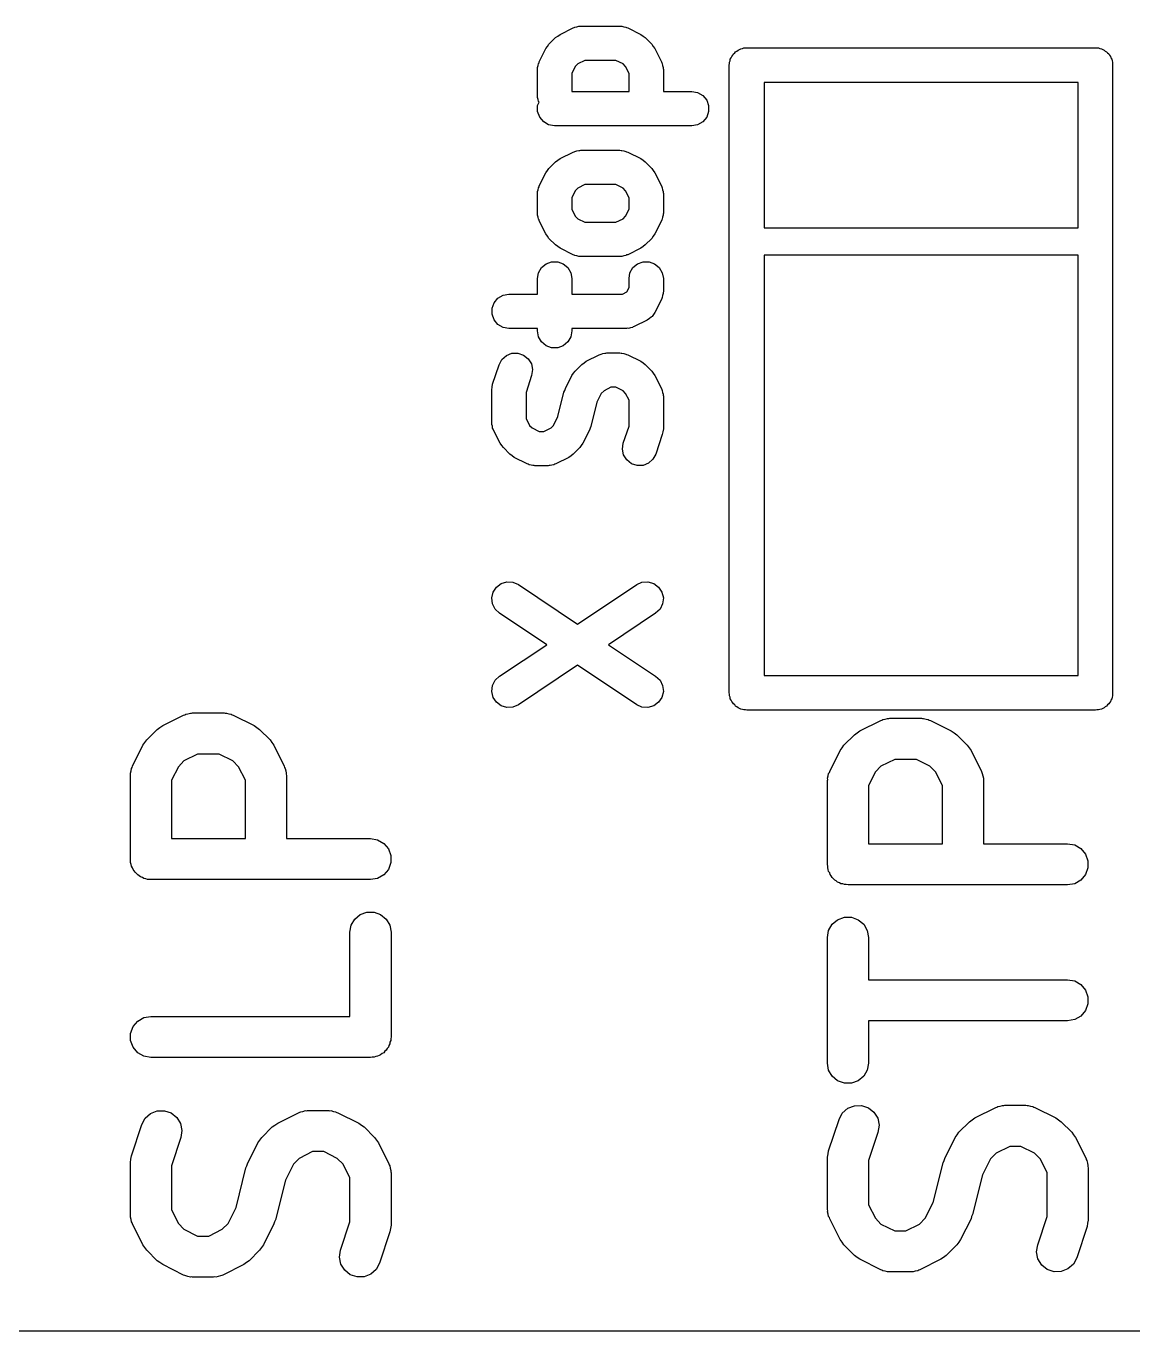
# Model space of a CAD drawing. Extents: x 10 to 287, y -200 to -10.
# Drawn here: x 100.117 to 104.15, y -89.573 to -84.821 of the extents above; entities that cross this region are included whole.
import ezdxf

# ---------------------------------------------------------------- set-up
doc = ezdxf.new("R2010")
doc.units = 0
doc.header["$MEASUREMENT"] = 0
doc.layers.add('BLACK', color=7, linetype='CONTINUOUS')

msp = doc.modelspace()

# ---------------------------------------------------------------- linework, layer by layer
at = {"layer": 'Black'}
for p, q in [((102.063, -84.8512), (102.11, -84.8274)), ((102.11, -84.8274), (102.114, -84.8264)), ((102.114, -84.8264), (102.117, -84.8246)), ((102.117, -84.8246), (102.124, -84.8233)), ((102.124, -84.8233), (102.131, -84.8212)), ((102.131, -84.8212), (102.135, -84.8215)), ((102.135, -84.8215), (102.138, -84.8208)), ((102.138, -84.8208), (102.281, -84.8208)), ((102.281, -84.8208), (102.285, -84.8215)), ((102.285, -84.8215), (102.288, -84.8212)), ((102.288, -84.8212), (102.295, -84.8233)), ((102.295, -84.8233), (102.302, -84.8246)), ((102.302, -84.8246), (102.305, -84.8264)), ((102.305, -84.8264), (102.309, -84.8274)), ((102.309, -84.8274), (102.357, -84.8512)), ((102.022, -84.8868), (102.046, -84.8629)), ((102.046, -84.8629), (102.054, -84.8572)), ((102.054, -84.8572), (102.063, -84.8512)), ((102.357, -84.8512), (102.365, -84.8572)), ((102.365, -84.8572), (102.373, -84.8629)), ((102.373, -84.8629), (102.397, -84.8868)), ((101.987, -84.9506), (102.011, -84.903)), ((102.011, -84.903), (102.017, -84.895)), ((102.017, -84.895), (102.022, -84.8868)), ((102.397, -84.8868), (102.402, -84.895)), ((102.402, -84.895), (102.408, -84.903)), ((102.408, -84.903), (102.432, -84.9506)), ((102.692, -84.927), (102.694, -84.9222)), ((102.694, -84.9222), (102.699, -84.9186)), ((102.699, -84.9186), (102.702, -84.9144)), ((102.702, -84.9144), (102.707, -84.9116)), ((102.707, -84.9116), (102.711, -84.908)), ((102.711, -84.908), (102.716, -84.9061)), ((102.716, -84.9061), (102.721, -84.9033)), ((102.721, -84.9033), (102.727, -84.9024)), ((102.727, -84.9024), (102.732, -84.9005)), ((102.732, -84.9005), (102.738, -84.9005)), ((102.738, -84.9005), (102.743, -84.8995)), ((102.743, -84.8995), (104.013, -84.8995)), ((104.013, -84.8995), (104.018, -84.9005)), ((104.018, -84.9005), (104.024, -84.9005)), ((104.024, -84.9005), (104.029, -84.9024)), ((104.029, -84.9024), (104.035, -84.9033)), ((104.035, -84.9033), (104.04, -84.9061)), ((104.04, -84.9061), (104.045, -84.908)), ((104.045, -84.908), (104.049, -84.9116)), ((104.049, -84.9116), (104.054, -84.9144)), ((104.054, -84.9144), (104.057, -84.9186)), ((104.057, -84.9186), (104.062, -84.9222)), ((104.062, -84.9222), (104.064, -84.927)), ((101.981, -84.9714), (101.983, -84.9644)), ((101.983, -84.9644), (101.984, -84.9572)), ((101.984, -84.9572), (101.986, -84.9541)), ((101.986, -84.9541), (101.987, -84.9506)), ((102.118, -84.968), (102.105, -84.9933)), ((102.127, -84.9585), (102.118, -84.968)), ((102.153, -84.9458), (102.127, -84.9585)), ((102.266, -84.9458), (102.153, -84.9458)), ((102.292, -84.9585), (102.266, -84.9458)), ((102.301, -84.968), (102.292, -84.9585)), ((102.314, -84.9933), (102.301, -84.968)), ((102.432, -84.9506), (102.433, -84.9541)), ((102.433, -84.9541), (102.435, -84.9572)), ((102.435, -84.9572), (102.436, -84.9644)), ((102.436, -84.9644), (102.438, -84.9714)), ((102.679, -84.963), (102.68, -84.9575)), ((102.679, -87.249), (102.679, -84.963)), ((102.68, -84.952), (102.682, -84.9468)), ((102.68, -84.9575), (102.68, -84.952)), ((102.682, -84.9468), (102.683, -84.9413)), ((102.683, -84.9413), (102.686, -84.9365)), ((102.686, -84.9365), (102.688, -84.9312)), ((102.688, -84.9312), (102.692, -84.927)), ((104.064, -84.927), (104.068, -84.9312)), ((104.068, -84.9312), (104.07, -84.9365)), ((104.07, -84.9365), (104.073, -84.9413)), ((104.073, -84.9413), (104.074, -84.9468)), ((104.074, -84.9468), (104.076, -84.952)), ((104.076, -84.952), (104.076, -84.9575)), ((104.076, -84.9575), (104.076, -84.963)), ((104.076, -84.963), (104.076, -87.249)), ((101.98, -84.9786), (101.981, -84.975)), ((101.98, -85.0738), (101.98, -84.9786)), ((101.981, -84.975), (101.981, -84.9714)), ((102.105, -84.9933), (102.105, -85.0589)), ((102.314, -85.0589), (102.314, -84.9933)), ((102.438, -84.9714), (102.438, -84.975)), ((102.438, -84.975), (102.439, -84.9786)), ((102.439, -84.9786), (102.439, -85.0589)), ((102.105, -85.0589), (102.314, -85.0589)), ((102.439, -85.0589), (102.543, -85.0589)), ((102.543, -85.0589), (102.564, -85.0627)), ((102.564, -85.0627), (102.583, -85.0736)), ((102.806, -85.0265), (102.806, -85.5561)), ((103.95, -85.0265), (102.806, -85.0265)), ((103.95, -85.5561), (103.95, -85.0265)), ((101.981, -85.0774), (101.98, -85.0738)), ((101.981, -85.081), (101.981, -85.0774)), ((101.983, -85.088), (101.981, -85.081)), ((101.981, -85.1106), (101.986, -85.0981)), ((101.981, -85.1323), (101.981, -85.1106)), ((101.984, -85.0952), (101.983, -85.088)), ((101.986, -85.0981), (101.984, -85.0952)), ((102.583, -85.0736), (102.597, -85.0902)), ((102.597, -85.0902), (102.604, -85.1106)), ((102.604, -85.1106), (102.604, -85.1323)), ((101.989, -85.1527), (101.981, -85.1323)), ((102.003, -85.1693), (101.989, -85.1527)), ((102.597, -85.1527), (102.583, -85.1693)), ((102.604, -85.1323), (102.597, -85.1527)), ((102.021, -85.1802), (102.003, -85.1693)), ((102.043, -85.1839), (102.021, -85.1802)), ((102.543, -85.1839), (102.043, -85.1839)), ((102.564, -85.1802), (102.543, -85.1839)), ((102.583, -85.1693), (102.564, -85.1802)), ((102.054, -85.3096), (102.063, -85.3036)), ((102.063, -85.3036), (102.11, -85.2798)), ((102.11, -85.2798), (102.114, -85.2788)), ((102.114, -85.2788), (102.117, -85.277)), ((102.117, -85.277), (102.124, -85.2757)), ((102.124, -85.2757), (102.131, -85.2736)), ((102.131, -85.2736), (102.135, -85.2738)), ((102.135, -85.2738), (102.138, -85.2732)), ((102.138, -85.2732), (102.281, -85.2732)), ((102.281, -85.2732), (102.285, -85.2738)), ((102.285, -85.2738), (102.288, -85.2736)), ((102.288, -85.2736), (102.295, -85.2757)), ((102.295, -85.2757), (102.302, -85.277)), ((102.302, -85.277), (102.305, -85.2788)), ((102.305, -85.2788), (102.309, -85.2798)), ((102.309, -85.2798), (102.357, -85.3036)), ((102.357, -85.3036), (102.365, -85.3096)), ((102.011, -85.3554), (102.017, -85.3473)), ((102.017, -85.3473), (102.022, -85.3391)), ((102.022, -85.3391), (102.046, -85.3153)), ((102.046, -85.3153), (102.054, -85.3096)), ((102.365, -85.3096), (102.373, -85.3153)), ((102.373, -85.3153), (102.397, -85.3391)), ((102.397, -85.3391), (102.402, -85.3473)), ((102.402, -85.3473), (102.408, -85.3554)), ((101.987, -85.403), (102.011, -85.3554)), ((102.153, -85.3982), (102.127, -85.4109)), ((102.266, -85.3982), (102.153, -85.3982)), ((102.292, -85.4109), (102.266, -85.3982)), ((102.408, -85.3554), (102.432, -85.403)), ((101.98, -85.431), (101.981, -85.4274)), ((101.98, -85.5024), (101.98, -85.431)), ((101.981, -85.4238), (101.983, -85.4168)), ((101.981, -85.4274), (101.981, -85.4238)), ((101.983, -85.4168), (101.984, -85.4096)), ((101.984, -85.4096), (101.986, -85.4065)), ((101.986, -85.4065), (101.987, -85.403)), ((102.118, -85.4204), (102.105, -85.4457)), ((102.105, -85.4457), (102.105, -85.4876)), ((102.127, -85.4109), (102.118, -85.4204)), ((102.301, -85.4204), (102.292, -85.4109)), ((102.314, -85.4457), (102.301, -85.4204)), ((102.314, -85.4876), (102.314, -85.4457)), ((102.432, -85.403), (102.433, -85.4065)), ((102.433, -85.4065), (102.435, -85.4096)), ((102.435, -85.4096), (102.436, -85.4168)), ((102.436, -85.4168), (102.438, -85.4238)), ((102.438, -85.4238), (102.438, -85.4274)), ((102.438, -85.4274), (102.439, -85.431)), ((102.439, -85.431), (102.439, -85.5024)), ((102.105, -85.4876), (102.118, -85.513)), ((102.301, -85.513), (102.314, -85.4876)), ((101.981, -85.5059), (101.98, -85.5024)), ((101.981, -85.5095), (101.981, -85.5059)), ((101.983, -85.5165), (101.981, -85.5095)), ((101.984, -85.5238), (101.983, -85.5165)), ((101.986, -85.5269), (101.984, -85.5238)), ((101.987, -85.5303), (101.986, -85.5269)), ((102.011, -85.578), (101.987, -85.5303)), ((102.118, -85.513), (102.127, -85.5224)), ((102.127, -85.5224), (102.153, -85.5351)), ((102.153, -85.5351), (102.266, -85.5351)), ((102.266, -85.5351), (102.292, -85.5224)), ((102.292, -85.5224), (102.301, -85.513)), ((102.432, -85.5303), (102.408, -85.578)), ((102.433, -85.5269), (102.432, -85.5303)), ((102.435, -85.5238), (102.433, -85.5269)), ((102.436, -85.5165), (102.435, -85.5238)), ((102.438, -85.5095), (102.436, -85.5165)), ((102.439, -85.5024), (102.438, -85.5059)), ((102.438, -85.5059), (102.438, -85.5095)), ((102.017, -85.586), (102.011, -85.578)), ((102.022, -85.5942), (102.017, -85.586)), ((102.402, -85.586), (102.397, -85.5942)), ((102.408, -85.578), (102.402, -85.586)), ((102.806, -85.5561), (103.95, -85.5561)), ((102.046, -85.618), (102.022, -85.5942)), ((102.054, -85.6237), (102.046, -85.618)), ((102.063, -85.6297), (102.054, -85.6237)), ((102.11, -85.6535), (102.063, -85.6297)), ((102.357, -85.6297), (102.309, -85.6535)), ((102.365, -85.6238), (102.357, -85.6297)), ((102.373, -85.618), (102.365, -85.6238)), ((102.397, -85.5942), (102.373, -85.618)), ((102.012, -85.6863), (102.032, -85.6789)), ((102.032, -85.6789), (102.054, -85.6789)), ((102.054, -85.6789), (102.074, -85.6863)), ((102.114, -85.6546), (102.11, -85.6535)), ((102.117, -85.6564), (102.114, -85.6546)), ((102.124, -85.6576), (102.117, -85.6564)), ((102.131, -85.6597), (102.124, -85.6576)), ((102.135, -85.6595), (102.131, -85.6597)), ((102.138, -85.6601), (102.135, -85.6595)), ((102.281, -85.6601), (102.138, -85.6601)), ((102.285, -85.6595), (102.281, -85.6601)), ((102.288, -85.6597), (102.285, -85.6595)), ((102.295, -85.6576), (102.288, -85.6597)), ((102.302, -85.6564), (102.295, -85.6576)), ((102.305, -85.6545), (102.302, -85.6564)), ((102.309, -85.6535), (102.305, -85.6545)), ((102.345, -85.6863), (102.365, -85.6789)), ((102.365, -85.6789), (102.387, -85.6789)), ((102.387, -85.6789), (102.407, -85.6863)), ((102.806, -85.6551), (102.806, -87.1855)), ((103.95, -85.6551), (102.806, -85.6551)), ((103.95, -87.1855), (103.95, -85.6551)), ((101.98, -85.7405), (101.984, -85.7191)), ((101.984, -85.7191), (101.995, -85.7003)), ((101.995, -85.7003), (102.012, -85.6863)), ((102.074, -85.6863), (102.091, -85.7003)), ((102.091, -85.7003), (102.102, -85.7191)), ((102.102, -85.7191), (102.105, -85.7405)), ((102.314, -85.7405), (102.317, -85.7191)), ((102.317, -85.7191), (102.328, -85.7003)), ((102.328, -85.7003), (102.345, -85.6863)), ((102.407, -85.6863), (102.424, -85.7003)), ((102.424, -85.7003), (102.435, -85.7191)), ((102.435, -85.7191), (102.439, -85.7405)), ((101.98, -85.797), (101.98, -85.7405)), ((102.105, -85.7405), (102.105, -85.797)), ((102.306, -85.7891), (102.314, -85.7733)), ((102.314, -85.7733), (102.314, -85.7405)), ((102.439, -85.7405), (102.439, -85.7881)), ((101.822, -85.8283), (101.836, -85.8116)), ((101.836, -85.8116), (101.855, -85.8008)), ((101.855, -85.8008), (101.876, -85.797)), ((101.876, -85.797), (101.98, -85.797)), ((102.105, -85.797), (102.29, -85.797)), ((102.29, -85.797), (102.306, -85.7891)), ((102.432, -85.816), (102.408, -85.8637)), ((102.433, -85.8126), (102.432, -85.816)), ((102.435, -85.8095), (102.433, -85.8126)), ((102.436, -85.8023), (102.435, -85.8095)), ((102.438, -85.7952), (102.436, -85.8023)), ((102.439, -85.7881), (102.438, -85.7916)), ((102.438, -85.7916), (102.438, -85.7952)), ((101.815, -85.8487), (101.822, -85.8283)), ((101.815, -85.8704), (101.815, -85.8487)), ((101.822, -85.8908), (101.815, -85.8704)), ((102.403, -85.871), (102.398, -85.8787)), ((102.408, -85.8637), (102.403, -85.871)), ((101.836, -85.9074), (101.822, -85.8908)), ((101.855, -85.9183), (101.836, -85.9074)), ((101.876, -85.922), (101.855, -85.9183)), ((102.308, -85.9214), (102.305, -85.922)), ((102.312, -85.9216), (102.308, -85.9214)), ((102.319, -85.9195), (102.312, -85.9216)), ((102.326, -85.9183), (102.319, -85.9195)), ((102.329, -85.9165), (102.326, -85.9183)), ((102.333, -85.9154), (102.329, -85.9165)), ((102.38, -85.8916), (102.333, -85.9154)), ((102.388, -85.8862), (102.38, -85.8916)), ((102.395, -85.8811), (102.388, -85.8862)), ((102.396, -85.8797), (102.395, -85.8811)), ((102.398, -85.8787), (102.396, -85.8797)), ((101.98, -85.922), (101.876, -85.922)), ((101.98, -85.931), (101.98, -85.922)), ((101.984, -85.9523), (101.98, -85.931)), ((101.995, -85.9711), (101.984, -85.9523)), ((102.102, -85.9523), (102.091, -85.9711)), ((102.105, -85.931), (102.102, -85.9523)), ((102.305, -85.922), (102.105, -85.922)), ((102.105, -85.922), (102.105, -85.931)), ((101.867, -86.0206), (101.887, -86.0126)), ((101.887, -86.0126), (101.909, -86.012)), ((101.909, -86.012), (101.93, -86.0189)), ((102.012, -85.9851), (101.995, -85.9711)), ((102.032, -85.9925), (102.012, -85.9851)), ((102.054, -85.9925), (102.032, -85.9925)), ((102.074, -85.9851), (102.054, -85.9925)), ((102.091, -85.9711), (102.074, -85.9851)), ((102.209, -86.0169), (102.212, -86.0151)), ((102.212, -86.0151), (102.219, -86.0138)), ((102.219, -86.0138), (102.226, -86.0117)), ((102.226, -86.0117), (102.23, -86.0119)), ((102.23, -86.0119), (102.233, -86.0113)), ((102.233, -86.0113), (102.281, -86.0113)), ((102.281, -86.0113), (102.285, -86.0119)), ((102.285, -86.0119), (102.288, -86.0117)), ((102.288, -86.0117), (102.295, -86.0138)), ((102.295, -86.0138), (102.302, -86.0151)), ((102.302, -86.0151), (102.305, -86.0169)), ((101.817, -86.1255), (101.841, -86.054)), ((101.841, -86.054), (101.851, -86.035)), ((101.851, -86.035), (101.867, -86.0206)), ((101.93, -86.0189), (101.947, -86.0323)), ((101.947, -86.0323), (101.958, -86.0508)), ((101.958, -86.0508), (101.962, -86.0721)), ((102.118, -86.0772), (102.142, -86.0534)), ((102.142, -86.0534), (102.15, -86.0477)), ((102.15, -86.0477), (102.158, -86.0417)), ((102.158, -86.0417), (102.205, -86.0179)), ((102.205, -86.0179), (102.209, -86.0169)), ((102.305, -86.0169), (102.309, -86.0179)), ((102.309, -86.0179), (102.357, -86.0417)), ((102.357, -86.0417), (102.365, -86.0477)), ((102.365, -86.0477), (102.373, -86.0534)), ((102.373, -86.0534), (102.397, -86.0772)), ((101.959, -86.0936), (101.939, -86.1554)), ((101.962, -86.0721), (101.959, -86.0936)), ((102.082, -86.1411), (102.106, -86.0935)), ((102.106, -86.0935), (102.112, -86.0854)), ((102.112, -86.0854), (102.118, -86.0772)), ((102.397, -86.0772), (102.402, -86.0854)), ((102.402, -86.0854), (102.408, -86.0935)), ((102.408, -86.0935), (102.432, -86.1411)), ((101.814, -86.1452), (101.815, -86.1354)), ((101.814, -86.2643), (101.814, -86.1452)), ((101.815, -86.1354), (101.817, -86.1255)), ((101.939, -86.1554), (101.939, -86.2495)), ((102.055, -86.2425), (102.077, -86.1539)), ((102.077, -86.1539), (102.08, -86.1476)), ((102.08, -86.1476), (102.082, -86.1411)), ((102.213, -86.1585), (102.197, -86.1909)), ((102.223, -86.149), (102.213, -86.1585)), ((102.248, -86.1363), (102.223, -86.149)), ((102.266, -86.1363), (102.248, -86.1363)), ((102.292, -86.149), (102.266, -86.1363)), ((102.301, -86.1585), (102.292, -86.149)), ((102.314, -86.1838), (102.301, -86.1585)), ((102.432, -86.1411), (102.433, -86.1446)), ((102.433, -86.1446), (102.435, -86.1477)), ((102.435, -86.1477), (102.436, -86.1549)), ((102.436, -86.1549), (102.438, -86.1619)), ((102.197, -86.1909), (102.175, -86.2794)), ((102.314, -86.278), (102.314, -86.1838)), ((102.438, -86.1619), (102.438, -86.1655)), ((102.438, -86.1655), (102.439, -86.169)), ((102.439, -86.169), (102.439, -86.2881)), ((101.939, -86.2495), (101.951, -86.2749)), ((102.039, -86.2749), (102.055, -86.2425)), ((101.814, -86.2678), (101.814, -86.2643)), ((101.814, -86.2714), (101.814, -86.2678)), ((101.816, -86.2784), (101.814, -86.2714)), ((101.817, -86.2857), (101.816, -86.2784)), ((101.819, -86.2888), (101.817, -86.2857)), ((101.82, -86.2922), (101.819, -86.2888)), ((101.844, -86.3399), (101.82, -86.2922)), ((101.951, -86.2749), (101.961, -86.2843)), ((101.961, -86.2843), (101.986, -86.297)), ((101.986, -86.297), (102.004, -86.297)), ((102.004, -86.297), (102.03, -86.2843)), ((102.03, -86.2843), (102.039, -86.2749)), ((102.17, -86.2922), (102.146, -86.3399)), ((102.172, -86.2857), (102.17, -86.2922)), ((102.175, -86.2794), (102.172, -86.2857)), ((102.293, -86.3398), (102.314, -86.278)), ((102.437, -86.298), (102.435, -86.3079)), ((102.439, -86.2881), (102.437, -86.298)), ((101.85, -86.3479), (101.844, -86.3399)), ((101.856, -86.3561), (101.85, -86.3479)), ((102.14, -86.3479), (102.135, -86.3561)), ((102.146, -86.3399), (102.14, -86.3479)), ((102.29, -86.3612), (102.293, -86.3398)), ((102.435, -86.3079), (102.412, -86.3793)), ((101.88, -86.3799), (101.856, -86.3561)), ((101.888, -86.3857), (101.88, -86.3799)), ((101.896, -86.3916), (101.888, -86.3857)), ((101.943, -86.4154), (101.896, -86.3916)), ((102.095, -86.3916), (102.047, -86.4154)), ((102.103, -86.3856), (102.095, -86.3916)), ((102.111, -86.3799), (102.103, -86.3856)), ((102.135, -86.3561), (102.111, -86.3799)), ((102.294, -86.3825), (102.29, -86.3612)), ((102.306, -86.401), (102.294, -86.3825)), ((102.412, -86.3793), (102.401, -86.3984)), ((101.947, -86.4165), (101.943, -86.4154)), ((101.95, -86.4183), (101.947, -86.4165)), ((101.957, -86.4195), (101.95, -86.4183)), ((101.964, -86.4216), (101.957, -86.4195)), ((101.968, -86.4214), (101.964, -86.4216)), ((101.971, -86.422), (101.968, -86.4214)), ((102.019, -86.422), (101.971, -86.422)), ((102.023, -86.4214), (102.019, -86.422)), ((102.026, -86.4216), (102.023, -86.4214)), ((102.033, -86.4195), (102.026, -86.4216)), ((102.04, -86.4183), (102.033, -86.4195)), ((102.044, -86.4165), (102.04, -86.4183)), ((102.047, -86.4154), (102.044, -86.4165)), ((102.323, -86.4145), (102.306, -86.401)), ((102.343, -86.4213), (102.323, -86.4145)), ((102.365, -86.4208), (102.343, -86.4213)), ((102.385, -86.4128), (102.365, -86.4208)), ((102.401, -86.3984), (102.385, -86.4128)), ((101.819, -86.882), (101.831, -86.864)), ((101.831, -86.864), (101.848, -86.8511)), ((101.848, -86.8511), (101.869, -86.845)), ((101.869, -86.845), (101.891, -86.8464)), ((101.891, -86.8464), (101.911, -86.8551)), ((101.911, -86.8551), (102.126, -86.9987)), ((102.126, -86.9987), (102.342, -86.8551)), ((102.342, -86.8551), (102.361, -86.8464)), ((102.361, -86.8464), (102.383, -86.845)), ((102.383, -86.845), (102.404, -86.8511)), ((102.404, -86.8511), (102.421, -86.864)), ((102.421, -86.864), (102.433, -86.882)), ((101.814, -86.9031), (101.819, -86.882)), ((101.816, -86.9247), (101.814, -86.9031)), ((102.433, -86.882), (102.439, -86.9031)), ((102.439, -86.9031), (102.436, -86.9247)), ((101.826, -86.9442), (101.816, -86.9247)), ((101.842, -86.9591), (101.826, -86.9442)), ((102.014, -87.0738), (101.842, -86.9591)), ((102.411, -86.9591), (102.239, -87.0738)), ((102.427, -86.9442), (102.411, -86.9591)), ((102.436, -86.9247), (102.427, -86.9442)), ((101.842, -87.1885), (102.014, -87.0738)), ((102.239, -87.0738), (102.411, -87.1885)), ((102.126, -87.1489), (101.911, -87.2925)), ((102.342, -87.2925), (102.126, -87.1489)), ((101.816, -87.2229), (101.826, -87.2035)), ((101.826, -87.2035), (101.842, -87.1885)), ((102.411, -87.1885), (102.427, -87.2035)), ((102.427, -87.2035), (102.436, -87.2229)), ((102.806, -87.1855), (103.95, -87.1855)), ((101.814, -87.2445), (101.816, -87.2229)), ((101.819, -87.2656), (101.814, -87.2445)), ((102.439, -87.2445), (102.433, -87.2656)), ((102.436, -87.2229), (102.439, -87.2445)), ((102.68, -87.2545), (102.679, -87.249)), ((104.076, -87.249), (104.076, -87.2545)), ((101.831, -87.2836), (101.819, -87.2656)), ((101.848, -87.2965), (101.831, -87.2836)), ((101.869, -87.3026), (101.848, -87.2965)), ((101.911, -87.2925), (101.891, -87.3012)), ((102.361, -87.3012), (102.342, -87.2925)), ((102.404, -87.2965), (102.383, -87.3026)), ((102.421, -87.2836), (102.404, -87.2965)), ((102.433, -87.2656), (102.421, -87.2836)), ((102.68, -87.26), (102.68, -87.2545)), ((102.682, -87.2652), (102.68, -87.26)), ((102.683, -87.2707), (102.682, -87.2652)), ((102.686, -87.2755), (102.683, -87.2707)), ((102.688, -87.2807), (102.686, -87.2755)), ((102.692, -87.285), (102.688, -87.2807)), ((102.694, -87.2898), (102.692, -87.285)), ((102.699, -87.2934), (102.694, -87.2898)), ((102.702, -87.2976), (102.699, -87.2934)), ((102.707, -87.3004), (102.702, -87.2976)), ((104.054, -87.2976), (104.049, -87.3004)), ((104.057, -87.2934), (104.054, -87.2976)), ((104.062, -87.2898), (104.057, -87.2934)), ((104.064, -87.285), (104.062, -87.2898)), ((104.068, -87.2807), (104.064, -87.285)), ((104.07, -87.2755), (104.068, -87.2807)), ((104.073, -87.2707), (104.07, -87.2755)), ((104.074, -87.2652), (104.073, -87.2707)), ((104.076, -87.26), (104.074, -87.2652)), ((104.076, -87.2545), (104.076, -87.26)), ((100.615, -87.3686), (100.691, -87.3305)), ((100.691, -87.3305), (100.695, -87.3292)), ((100.695, -87.3292), (100.699, -87.3271)), ((100.699, -87.3271), (100.707, -87.3256)), ((100.707, -87.3256), (100.716, -87.3231)), ((100.716, -87.3231), (100.72, -87.3233)), ((100.72, -87.3233), (100.724, -87.3226)), ((100.724, -87.3226), (100.839, -87.3226)), ((100.839, -87.3226), (100.843, -87.3233)), ((100.843, -87.3233), (100.847, -87.3231)), ((100.847, -87.3231), (100.856, -87.3256)), ((100.856, -87.3256), (100.864, -87.3271)), ((100.864, -87.3271), (100.868, -87.3293)), ((100.868, -87.3293), (100.872, -87.3305)), ((100.872, -87.3305), (100.948, -87.3686)), ((101.891, -87.3012), (101.869, -87.3026)), ((102.383, -87.3026), (102.361, -87.3012)), ((102.711, -87.304), (102.707, -87.3004)), ((102.716, -87.3059), (102.711, -87.304)), ((102.721, -87.3087), (102.716, -87.3059)), ((102.727, -87.3096), (102.721, -87.3087)), ((102.732, -87.3115), (102.727, -87.3096)), ((102.738, -87.3115), (102.732, -87.3115)), ((102.743, -87.3125), (102.738, -87.3115)), ((104.013, -87.3125), (102.743, -87.3125)), ((103.235, -87.3483), (103.239, -87.3461)), ((103.239, -87.3461), (103.247, -87.3446)), ((103.247, -87.3446), (103.256, -87.3421)), ((103.256, -87.3421), (103.26, -87.3424)), ((103.26, -87.3424), (103.264, -87.3416)), ((103.264, -87.3416), (103.379, -87.3416)), ((103.379, -87.3416), (103.383, -87.3424)), ((103.383, -87.3424), (103.387, -87.3421)), ((103.387, -87.3421), (103.396, -87.3446)), ((103.396, -87.3446), (103.404, -87.3461)), ((103.404, -87.3461), (103.408, -87.3483)), ((104.018, -87.3115), (104.013, -87.3125)), ((104.024, -87.3115), (104.018, -87.3115)), ((104.029, -87.3096), (104.024, -87.3115)), ((104.035, -87.3087), (104.029, -87.3096)), ((104.04, -87.3059), (104.035, -87.3087)), ((104.045, -87.304), (104.04, -87.3059)), ((104.049, -87.3004), (104.045, -87.304)), ((100.557, -87.4207), (100.595, -87.3826)), ((100.595, -87.3826), (100.605, -87.3757)), ((100.605, -87.3757), (100.615, -87.3686)), ((100.948, -87.3686), (100.958, -87.3757)), ((100.958, -87.3757), (100.968, -87.3826)), ((100.968, -87.3826), (101.006, -87.4207)), ((103.145, -87.3948), (103.155, -87.3876)), ((103.155, -87.3876), (103.231, -87.3495)), ((103.231, -87.3495), (103.235, -87.3483)), ((103.408, -87.3483), (103.412, -87.3495)), ((103.412, -87.3495), (103.488, -87.3876)), ((103.488, -87.3876), (103.498, -87.3948)), ((100.505, -87.5164), (100.543, -87.4402)), ((100.543, -87.4402), (100.55, -87.4306)), ((100.55, -87.4306), (100.557, -87.4207)), ((101.006, -87.4207), (101.013, -87.4306)), ((101.013, -87.4306), (101.02, -87.4402)), ((101.02, -87.4402), (101.058, -87.5164)), ((103.09, -87.4496), (103.097, -87.4398)), ((103.097, -87.4398), (103.135, -87.4017)), ((103.135, -87.4017), (103.145, -87.3948)), ((103.498, -87.3948), (103.508, -87.4017)), ((103.508, -87.4017), (103.546, -87.4398)), ((103.546, -87.4398), (103.553, -87.4496)), ((100.742, -87.4724), (100.692, -87.4972)), ((100.821, -87.4724), (100.742, -87.4724)), ((100.87, -87.4972), (100.821, -87.4724)), ((103.045, -87.5354), (103.083, -87.4592)), ((103.083, -87.4592), (103.09, -87.4496)), ((103.553, -87.4496), (103.56, -87.4592)), ((103.56, -87.4592), (103.598, -87.5354)), ((100.497, -87.5413), (100.5, -87.5329)), ((100.5, -87.5329), (100.501, -87.5243)), ((100.501, -87.5243), (100.504, -87.5205)), ((100.504, -87.5205), (100.505, -87.5164)), ((100.672, -87.5181), (100.647, -87.5676)), ((100.692, -87.4972), (100.672, -87.5181)), ((100.891, -87.5181), (100.87, -87.4972)), ((100.916, -87.5676), (100.891, -87.5181)), ((101.058, -87.5164), (101.059, -87.5205)), ((101.059, -87.5205), (101.061, -87.5243)), ((101.061, -87.5243), (101.063, -87.5329)), ((101.063, -87.5329), (101.065, -87.5413)), ((103.044, -87.5396), (103.045, -87.5354)), ((103.212, -87.5371), (103.187, -87.5866)), ((103.232, -87.5162), (103.212, -87.5371)), ((103.282, -87.4915), (103.232, -87.5162)), ((103.361, -87.4915), (103.282, -87.4915)), ((103.41, -87.5162), (103.361, -87.4915)), ((103.431, -87.5371), (103.41, -87.5162)), ((103.456, -87.5866), (103.431, -87.5371)), ((103.598, -87.5354), (103.599, -87.5396)), ((100.498, -87.5456), (100.497, -87.5413)), ((100.497, -87.5499), (100.498, -87.5456)), ((100.497, -87.8547), (100.497, -87.5499)), ((100.647, -87.5676), (100.647, -87.7798)), ((100.916, -87.7798), (100.916, -87.5676)), ((101.065, -87.5413), (101.065, -87.5456)), ((101.065, -87.5456), (101.066, -87.5499)), ((101.066, -87.5499), (101.066, -87.7798)), ((103.037, -87.5604), (103.04, -87.552)), ((103.038, -87.5647), (103.037, -87.5604)), ((103.037, -87.569), (103.038, -87.5647)), ((103.037, -87.8738), (103.037, -87.569)), ((103.04, -87.552), (103.041, -87.5433)), ((103.041, -87.5433), (103.044, -87.5396)), ((103.599, -87.5396), (103.601, -87.5433)), ((103.601, -87.5433), (103.603, -87.552)), ((103.603, -87.552), (103.605, -87.5604)), ((103.605, -87.5604), (103.605, -87.5647)), ((103.605, -87.5647), (103.606, -87.569)), ((103.606, -87.569), (103.606, -87.7988)), ((103.187, -87.5866), (103.187, -87.7988)), ((103.456, -87.7988), (103.456, -87.5866)), ((100.647, -87.7798), (100.916, -87.7798)), ((101.066, -87.7798), (101.372, -87.7798)), ((101.372, -87.7798), (101.398, -87.7843)), ((101.398, -87.7843), (101.42, -87.7973)), ((101.42, -87.7973), (101.437, -87.8172)), ((101.437, -87.8172), (101.446, -87.8417)), ((103.187, -87.7988), (103.456, -87.7988)), ((103.606, -87.7988), (103.912, -87.7988)), ((103.912, -87.7988), (103.938, -87.8033)), ((103.938, -87.8033), (103.96, -87.8163)), ((103.96, -87.8163), (103.977, -87.8363)), ((100.498, -87.8612), (100.497, -87.8547)), ((100.498, -87.8677), (100.498, -87.8612)), ((100.5, -87.8739), (100.498, -87.8677)), ((101.446, -87.8677), (101.437, -87.8922)), ((101.446, -87.8417), (101.446, -87.8677)), ((103.977, -87.8363), (103.986, -87.8607)), ((103.986, -87.8607), (103.986, -87.8868)), ((100.501, -87.8803), (100.5, -87.8739)), ((100.505, -87.886), (100.501, -87.8803)), ((100.507, -87.8922), (100.505, -87.886)), ((100.511, -87.8972), (100.507, -87.8922)), ((100.514, -87.9029), (100.511, -87.8972)), ((100.519, -87.9071), (100.514, -87.9029)), ((100.524, -87.9121), (100.519, -87.9071)), ((100.529, -87.9154), (100.524, -87.9121)), ((100.534, -87.9196), (100.529, -87.9154)), ((101.42, -87.9121), (101.398, -87.9251)), ((101.437, -87.8922), (101.42, -87.9121)), ((103.038, -87.8802), (103.037, -87.8738)), ((103.038, -87.8868), (103.038, -87.8802)), ((103.04, -87.8929), (103.038, -87.8868)), ((103.041, -87.8994), (103.04, -87.8929)), ((103.045, -87.9051), (103.041, -87.8994)), ((103.047, -87.9112), (103.045, -87.9051)), ((103.051, -87.9162), (103.047, -87.9112)), ((103.054, -87.9219), (103.051, -87.9162)), ((103.977, -87.9112), (103.96, -87.9312)), ((103.986, -87.8868), (103.977, -87.9112)), ((100.541, -87.9218), (100.534, -87.9196)), ((100.546, -87.9251), (100.541, -87.9218)), ((100.553, -87.9262), (100.546, -87.9251)), ((100.559, -87.9285), (100.553, -87.9262)), ((100.565, -87.9285), (100.559, -87.9285)), ((100.572, -87.9296), (100.565, -87.9285)), ((101.372, -87.9296), (100.572, -87.9296)), ((101.398, -87.9251), (101.372, -87.9296)), ((103.059, -87.9261), (103.054, -87.9219)), ((103.064, -87.9312), (103.059, -87.9261)), ((103.069, -87.9344), (103.064, -87.9312)), ((103.074, -87.9386), (103.069, -87.9344)), ((103.081, -87.9409), (103.074, -87.9386)), ((103.086, -87.9442), (103.081, -87.9409)), ((103.093, -87.9453), (103.086, -87.9442)), ((103.099, -87.9475), (103.093, -87.9453)), ((103.105, -87.9475), (103.099, -87.9475)), ((103.112, -87.9487), (103.105, -87.9475)), ((103.912, -87.9487), (103.112, -87.9487)), ((103.938, -87.9442), (103.912, -87.9487)), ((103.96, -87.9312), (103.938, -87.9442)), ((101.315, -88.0732), (101.334, -88.0565)), ((101.334, -88.0565), (101.359, -88.0476)), ((101.359, -88.0476), (101.385, -88.0476)), ((101.385, -88.0476), (101.409, -88.0565)), ((101.409, -88.0565), (101.429, -88.0732)), ((101.297, -88.1214), (101.302, -88.0958)), ((101.302, -88.0958), (101.315, -88.0732)), ((101.429, -88.0732), (101.442, -88.0958)), ((101.442, -88.0958), (101.447, -88.1214)), ((103.041, -88.1148), (103.054, -88.0923)), ((103.054, -88.0923), (103.074, -88.0756)), ((103.074, -88.0756), (103.099, -88.0667)), ((103.099, -88.0667), (103.125, -88.0667)), ((103.125, -88.0667), (103.149, -88.0756)), ((103.149, -88.0756), (103.169, -88.0923)), ((103.169, -88.0923), (103.182, -88.1148)), ((101.297, -88.4275), (101.297, -88.1214)), ((101.447, -88.1214), (101.447, -88.5024)), ((103.037, -88.1405), (103.041, -88.1148)), ((103.037, -88.5977), (103.037, -88.1405)), ((103.182, -88.1148), (103.187, -88.1405)), ((103.187, -88.1405), (103.187, -88.2941)), ((103.187, -88.2941), (103.912, -88.2941)), ((103.912, -88.2941), (103.938, -88.2986)), ((103.938, -88.2986), (103.96, -88.3117)), ((103.96, -88.3117), (103.977, -88.3316)), ((103.977, -88.3316), (103.986, -88.356)), ((103.986, -88.3821), (103.977, -88.4065)), ((103.986, -88.356), (103.986, -88.3821)), ((100.524, -88.445), (100.546, -88.432)), ((100.546, -88.432), (100.572, -88.4275)), ((100.572, -88.4275), (101.297, -88.4275)), ((103.938, -88.4395), (103.912, -88.444)), ((103.96, -88.4265), (103.938, -88.4395)), ((103.977, -88.4065), (103.96, -88.4265)), ((100.498, -88.4894), (100.507, -88.4649)), ((100.507, -88.4649), (100.524, -88.445)), ((103.912, -88.444), (103.187, -88.444)), ((103.187, -88.444), (103.187, -88.5977)), ((100.498, -88.5154), (100.498, -88.4894)), ((100.507, -88.5399), (100.498, -88.5154)), ((101.439, -88.5337), (101.437, -88.5399)), ((101.442, -88.528), (101.439, -88.5337)), ((101.443, -88.5216), (101.442, -88.528)), ((101.446, -88.5154), (101.443, -88.5216)), ((101.447, -88.5024), (101.446, -88.5089)), ((101.446, -88.5089), (101.446, -88.5154)), ((100.524, -88.5598), (100.507, -88.5399)), ((100.546, -88.5728), (100.524, -88.5598)), ((100.572, -88.5773), (100.546, -88.5728)), ((101.372, -88.5773), (100.572, -88.5773)), ((101.378, -88.5762), (101.372, -88.5773)), ((101.385, -88.5762), (101.378, -88.5762)), ((101.391, -88.5739), (101.385, -88.5762)), ((101.398, -88.5728), (101.391, -88.5739)), ((101.403, -88.5695), (101.398, -88.5728)), ((101.409, -88.5673), (101.403, -88.5695)), ((101.414, -88.5631), (101.409, -88.5673)), ((101.42, -88.5598), (101.414, -88.5631)), ((101.424, -88.5548), (101.42, -88.5598)), ((101.429, -88.5506), (101.424, -88.5548)), ((101.433, -88.5449), (101.429, -88.5506)), ((101.437, -88.5399), (101.433, -88.5449)), ((103.041, -88.6233), (103.037, -88.5977)), ((103.054, -88.6458), (103.041, -88.6233)), ((103.182, -88.6233), (103.169, -88.6458)), ((103.187, -88.5977), (103.182, -88.6233)), ((103.074, -88.6625), (103.054, -88.6458)), ((103.099, -88.6714), (103.074, -88.6625)), ((103.125, -88.6714), (103.099, -88.6714)), ((103.149, -88.6625), (103.125, -88.6714)), ((103.169, -88.6458), (103.149, -88.6625)), ((100.571, -88.7815), (100.595, -88.7719)), ((100.595, -88.7719), (100.621, -88.7712)), ((100.621, -88.7712), (100.646, -88.7794)), ((101.126, -88.7734), (101.135, -88.7709)), ((101.135, -88.7709), (101.139, -88.7711)), ((101.139, -88.7711), (101.143, -88.7704)), ((101.143, -88.7704), (101.22, -88.7704)), ((101.22, -88.7704), (101.224, -88.7711)), ((101.224, -88.7711), (101.228, -88.7709)), ((101.228, -88.7709), (101.237, -88.7734)), ((103.091, -88.7797), (103.111, -88.7624)), ((103.111, -88.7624), (103.135, -88.7528)), ((103.135, -88.7528), (103.161, -88.7521)), ((103.161, -88.7521), (103.186, -88.7604)), ((103.186, -88.7604), (103.206, -88.7765)), ((103.574, -88.7973), (103.65, -88.7592)), ((103.65, -88.7592), (103.654, -88.758)), ((103.654, -88.758), (103.658, -88.7558)), ((103.658, -88.7558), (103.666, -88.7543)), ((103.666, -88.7543), (103.675, -88.7518)), ((103.675, -88.7518), (103.679, -88.7521)), ((103.679, -88.7521), (103.683, -88.7513)), ((103.683, -88.7513), (103.76, -88.7513)), ((103.76, -88.7513), (103.764, -88.7521)), ((103.764, -88.7521), (103.768, -88.7518)), ((103.768, -88.7518), (103.777, -88.7543)), ((103.777, -88.7543), (103.785, -88.7558)), ((103.785, -88.7558), (103.789, -88.758)), ((103.789, -88.758), (103.793, -88.7592)), ((103.793, -88.7592), (103.869, -88.7973)), ((100.539, -88.8216), (100.551, -88.7987)), ((100.551, -88.7987), (100.571, -88.7815)), ((100.646, -88.7794), (100.666, -88.7956)), ((100.666, -88.7956), (100.68, -88.8178)), ((100.68, -88.8178), (100.685, -88.8433)), ((101.024, -88.8235), (101.034, -88.8164)), ((101.034, -88.8164), (101.11, -88.7783)), ((101.11, -88.7783), (101.114, -88.777)), ((101.114, -88.777), (101.118, -88.7749)), ((101.118, -88.7749), (101.126, -88.7734)), ((101.237, -88.7734), (101.245, -88.7749)), ((101.245, -88.7749), (101.249, -88.7771)), ((101.249, -88.7771), (101.253, -88.7783)), ((101.253, -88.7783), (101.329, -88.8164)), ((101.329, -88.8164), (101.339, -88.8235)), ((103.041, -88.9169), (103.079, -88.8026)), ((103.079, -88.8026), (103.091, -88.7797)), ((103.206, -88.7765), (103.22, -88.7987)), ((103.22, -88.7987), (103.225, -88.8242)), ((103.516, -88.8495), (103.554, -88.8114)), ((103.554, -88.8114), (103.564, -88.8045)), ((103.564, -88.8045), (103.574, -88.7973)), ((103.869, -88.7973), (103.879, -88.8045)), ((103.879, -88.8045), (103.889, -88.8114)), ((103.889, -88.8114), (103.927, -88.8495)), ((100.501, -88.9359), (100.539, -88.8216)), ((100.685, -88.8433), (100.681, -88.869)), ((100.976, -88.8685), (101.014, -88.8304)), ((101.014, -88.8304), (101.024, -88.8235)), ((101.339, -88.8235), (101.349, -88.8304)), ((101.349, -88.8304), (101.387, -88.8685)), ((103.221, -88.8499), (103.187, -88.9527)), ((103.225, -88.8242), (103.221, -88.8499)), ((103.502, -88.8689), (103.509, -88.8593)), ((103.509, -88.8593), (103.516, -88.8495)), ((103.927, -88.8495), (103.934, -88.8593)), ((103.934, -88.8593), (103.941, -88.8689)), ((100.681, -88.869), (100.647, -88.9718)), ((100.924, -88.9642), (100.962, -88.888)), ((100.962, -88.888), (100.969, -88.8784)), ((100.969, -88.8784), (100.976, -88.8685)), ((101.387, -88.8685), (101.394, -88.8784)), ((101.394, -88.8784), (101.401, -88.888)), ((101.401, -88.888), (101.439, -88.9642)), ((103.464, -88.9451), (103.502, -88.8689)), ((103.701, -88.9012), (103.652, -88.9259)), ((103.742, -88.9012), (103.701, -88.9012)), ((103.791, -88.9259), (103.742, -88.9012)), ((103.941, -88.8689), (103.979, -88.9451)), ((100.497, -88.9596), (100.499, -88.9478)), ((100.497, -89.1501), (100.497, -88.9596)), ((100.499, -88.9478), (100.501, -88.9359)), ((101.112, -88.945), (101.091, -88.9659)), ((101.161, -88.9202), (101.112, -88.945)), ((101.202, -88.9202), (101.161, -88.9202)), ((101.251, -88.945), (101.202, -88.9202)), ((101.272, -88.9659), (101.251, -88.945)), ((103.037, -88.9406), (103.039, -88.9287)), ((103.037, -89.1311), (103.037, -88.9406)), ((103.039, -88.9287), (103.041, -88.9169)), ((103.187, -88.9527), (103.187, -89.1134)), ((103.422, -89.1049), (103.458, -88.9605)), ((103.458, -88.9605), (103.462, -88.953)), ((103.462, -88.953), (103.464, -88.9451)), ((103.631, -88.9468), (103.602, -89.0048)), ((103.652, -88.9259), (103.631, -88.9468)), ((103.812, -88.9468), (103.791, -88.9259)), ((103.837, -88.9963), (103.812, -88.9468)), ((103.979, -88.9451), (103.98, -88.9493)), ((103.98, -88.9493), (103.982, -88.953)), ((103.982, -88.953), (103.984, -88.9617)), ((103.984, -88.9617), (103.986, -88.9701)), ((100.647, -88.9718), (100.647, -89.1324)), ((100.882, -89.1239), (100.918, -88.9795)), ((100.918, -88.9795), (100.922, -88.972)), ((100.922, -88.972), (100.924, -88.9642)), ((101.091, -88.9659), (101.062, -89.0238)), ((101.297, -89.0154), (101.272, -88.9659)), ((101.439, -88.9642), (101.44, -88.9683)), ((101.44, -88.9683), (101.442, -88.9721)), ((101.442, -88.9721), (101.444, -88.9807)), ((101.444, -88.9807), (101.446, -88.9891)), ((101.446, -88.9891), (101.446, -88.9934)), ((101.446, -88.9934), (101.447, -88.9977)), ((101.447, -88.9977), (101.447, -89.1882)), ((103.602, -89.0048), (103.566, -89.1492)), ((103.837, -89.157), (103.837, -88.9963)), ((103.986, -88.9701), (103.986, -88.9744)), ((103.986, -88.9744), (103.987, -88.9787)), ((103.987, -88.9787), (103.987, -89.1692)), ((101.062, -89.0238), (101.026, -89.1683)), ((101.297, -89.176), (101.297, -89.0154)), ((103.393, -89.1629), (103.422, -89.1049)), ((100.498, -89.1544), (100.497, -89.1501)), ((100.647, -89.1324), (100.672, -89.1819)), ((100.853, -89.1819), (100.882, -89.1239)), ((103.038, -89.1353), (103.037, -89.1311)), ((103.037, -89.1396), (103.038, -89.1353)), ((103.04, -89.148), (103.037, -89.1396)), ((103.041, -89.1567), (103.04, -89.148)), ((103.187, -89.1134), (103.212, -89.1629)), ((103.566, -89.1492), (103.562, -89.1567)), ((100.497, -89.1587), (100.498, -89.1544)), ((100.5, -89.1671), (100.497, -89.1587)), ((100.501, -89.1757), (100.5, -89.1671)), ((100.504, -89.1795), (100.501, -89.1757)), ((100.505, -89.1836), (100.504, -89.1795)), ((100.543, -89.2598), (100.505, -89.1836)), ((100.672, -89.1819), (100.692, -89.2028)), ((100.832, -89.2028), (100.853, -89.1819)), ((101.02, -89.1836), (100.982, -89.2598)), ((101.022, -89.1758), (101.02, -89.1836)), ((101.026, -89.1683), (101.022, -89.1758)), ((101.263, -89.2788), (101.297, -89.176)), ((101.445, -89.2), (101.443, -89.2119)), ((101.447, -89.1882), (101.445, -89.2)), ((103.044, -89.1604), (103.041, -89.1567)), ((103.045, -89.1646), (103.044, -89.1604)), ((103.083, -89.2408), (103.045, -89.1646)), ((103.212, -89.1629), (103.232, -89.1838)), ((103.232, -89.1838), (103.282, -89.2085)), ((103.323, -89.2085), (103.372, -89.1838)), ((103.372, -89.1838), (103.393, -89.1629)), ((103.56, -89.1646), (103.522, -89.2408)), ((103.562, -89.1567), (103.56, -89.1646)), ((103.803, -89.2598), (103.837, -89.157)), ((103.983, -89.1928), (103.945, -89.3071)), ((103.985, -89.181), (103.983, -89.1928)), ((103.987, -89.1692), (103.985, -89.181)), ((100.692, -89.2028), (100.742, -89.2276)), ((100.742, -89.2276), (100.783, -89.2276)), ((100.783, -89.2276), (100.832, -89.2028)), ((101.443, -89.2119), (101.405, -89.3262)), ((103.09, -89.2504), (103.083, -89.2408)), ((103.282, -89.2085), (103.323, -89.2085)), ((103.522, -89.2408), (103.515, -89.2504)), ((100.55, -89.2694), (100.543, -89.2598)), ((100.557, -89.2793), (100.55, -89.2694)), ((100.595, -89.3174), (100.557, -89.2793)), ((100.968, -89.2793), (100.93, -89.3174)), ((100.975, -89.2694), (100.968, -89.2793)), ((100.982, -89.2598), (100.975, -89.2694)), ((101.259, -89.3045), (101.263, -89.2788)), ((103.097, -89.2602), (103.09, -89.2504)), ((103.135, -89.2983), (103.097, -89.2602)), ((103.508, -89.2602), (103.47, -89.2983)), ((103.515, -89.2504), (103.508, -89.2602)), ((103.799, -89.2855), (103.803, -89.2598)), ((103.804, -89.311), (103.799, -89.2855)), ((100.605, -89.3243), (100.595, -89.3174)), ((100.615, -89.3314), (100.605, -89.3243)), ((100.691, -89.3695), (100.615, -89.3314)), ((100.91, -89.3314), (100.834, -89.3695)), ((100.92, -89.3243), (100.91, -89.3314)), ((100.93, -89.3174), (100.92, -89.3243)), ((101.264, -89.33), (101.259, -89.3045)), ((101.278, -89.3522), (101.264, -89.33)), ((101.405, -89.3262), (101.393, -89.3491)), ((103.145, -89.3052), (103.135, -89.2983)), ((103.155, -89.3124), (103.145, -89.3052)), ((103.231, -89.3505), (103.155, -89.3124)), ((103.45, -89.3124), (103.374, -89.3505)), ((103.46, -89.3052), (103.45, -89.3124)), ((103.47, -89.2983), (103.46, -89.3052)), ((103.818, -89.3332), (103.804, -89.311)), ((103.838, -89.3493), (103.818, -89.3332)), ((103.933, -89.33), (103.913, -89.3473)), ((103.945, -89.3071), (103.933, -89.33)), ((100.695, -89.3708), (100.691, -89.3695)), ((100.699, -89.3729), (100.695, -89.3708)), ((100.707, -89.3744), (100.699, -89.3729)), ((100.716, -89.3769), (100.707, -89.3744)), ((100.72, -89.3767), (100.716, -89.3769)), ((100.724, -89.3774), (100.72, -89.3767)), ((100.8, -89.3774), (100.724, -89.3774)), ((100.805, -89.3767), (100.8, -89.3774)), ((100.809, -89.3769), (100.805, -89.3767)), ((100.817, -89.3744), (100.809, -89.3769)), ((100.826, -89.3729), (100.817, -89.3744)), ((100.83, -89.3708), (100.826, -89.3729)), ((100.834, -89.3695), (100.83, -89.3708)), ((101.298, -89.3684), (101.278, -89.3522)), ((101.323, -89.3766), (101.298, -89.3684)), ((101.349, -89.3759), (101.323, -89.3766)), ((101.373, -89.3663), (101.349, -89.3759)), ((101.393, -89.3491), (101.373, -89.3663)), ((103.235, -89.3517), (103.231, -89.3505)), ((103.239, -89.3539), (103.235, -89.3517)), ((103.247, -89.3554), (103.239, -89.3539)), ((103.256, -89.3579), (103.247, -89.3554)), ((103.26, -89.3576), (103.256, -89.3579)), ((103.264, -89.3584), (103.26, -89.3576)), ((103.34, -89.3584), (103.264, -89.3584)), ((103.345, -89.3576), (103.34, -89.3584)), ((103.349, -89.3579), (103.345, -89.3576)), ((103.357, -89.3554), (103.349, -89.3579)), ((103.366, -89.3539), (103.357, -89.3554)), ((103.37, -89.3517), (103.366, -89.3539)), ((103.374, -89.3505), (103.37, -89.3517)), ((103.863, -89.3576), (103.838, -89.3493)), ((103.889, -89.3569), (103.863, -89.3576)), ((103.913, -89.3473), (103.889, -89.3569)), ((87.1855, -89.5731), (107.124, -89.5731))]:
    msp.add_line(p, q, dxfattribs=at)

doc.saveas('drawing.dxf')
